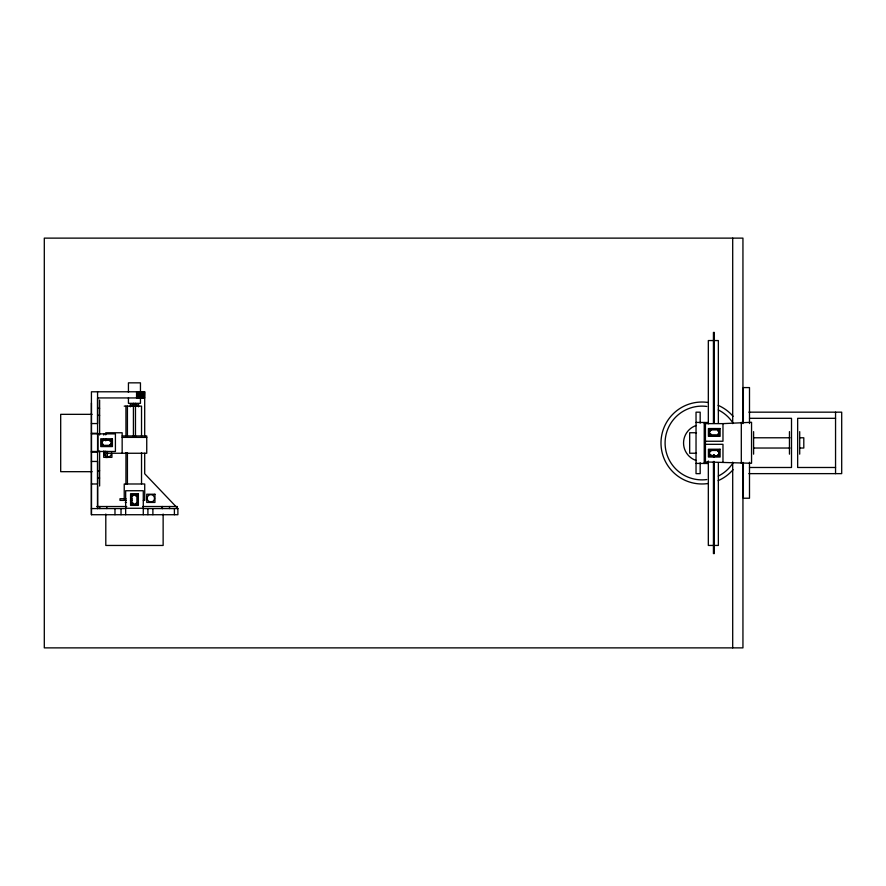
<?xml version="1.0" encoding="UTF-8"?>
<svg xmlns="http://www.w3.org/2000/svg" width="886" height="886" viewBox="0 0 886 886"><rect width="100%" height="100%" fill="white"/><g stroke="black" fill="none" stroke-linecap="round" stroke-linejoin="round"><path stroke-width="1.33" d="M144.695 453.255L144.695 473.744L177.887 508.575L177.887 514.722L91.424 514.722L91.424 391.789L144.695 391.789L144.695 436.931M97.571 485.683L97.571 508.575L97.571 461.451L91.424 461.451M97.571 451.971L97.571 483.989L91.424 483.989M97.571 434.373L97.571 397.936L144.695 397.936M722.976 423.63L751.549 422.29L751.549 463.267L705.433 461.938L705.433 423.63L722.976 423.63L722.976 441.25L705.433 441.25M713.44 340.556L708.324 340.556L708.324 423.807M714.26 340.556L718.358 340.556L718.358 423.419M124.228 406.131L141.527 406.131L141.527 436.178M97.571 408.313L99.62 408.313M748.858 412.167L841.7 412.167L841.7 473.633L748.858 473.633M92.111 414.338L60.691 414.338L60.691 471.684L92.111 471.684M97.571 415.357L99.62 415.357M749.501 418.314L791.508 418.314L791.508 467.487L749.501 467.487M835.553 418.314L797.655 418.314L797.655 467.487L835.553 467.487M696.031 422.423L708.18 422.511M704.215 423.021L708.18 423.021M91.424 423.552L97.571 423.552L97.571 391.789M696.507 432.745L689.673 432.745L689.673 453.233L696.507 453.233M91.424 433.287L97.571 433.287L97.571 452.093L91.424 452.093L91.424 451.495L115.413 451.495L115.413 433.874L91.424 433.874M122.157 435.956L146.744 435.956L146.744 453.255L107.128 453.255M122.157 437.374L146.744 437.407M754.041 437.784L789.98 437.784M799.648 437.784L803.801 437.784L803.801 448.028L799.648 448.028M705.433 444.318L722.976 444.318L722.976 461.938M754.041 448.028L789.98 448.028M704.204 462.979L708.18 462.979M696.031 463.4L708.18 463.489M97.571 470.931L99.62 470.732M97.571 478.063L99.62 478.063M126.022 498.74L119.987 498.74L119.987 500.38L126.344 500.38M130.552 498.74L131.815 498.74M130.441 500.38L132.313 500.38M143.344 500.38L144.717 500.38L144.717 483.989L124.228 483.989L124.228 499.017M125.247 502.428L126.488 502.428M130.829 502.428L131.892 502.428M96.796 506.526L126.72 506.526M142.724 506.526L177.455 506.526M125.657 508.265L143.277 508.265M91.424 508.575L125.812 508.575M143.277 508.575L177.887 508.575M713.44 545.444L708.324 545.444L708.324 460.986M714.26 545.444L718.358 545.444L718.358 462.581M162.393 506.526L162.393 508.575M835.553 412.167L835.553 473.633M799.704 431.637L799.704 454.164M789.459 431.637L789.459 454.164M753.598 431.637L753.598 454.164M749.501 423.541L749.501 387.581L743.354 387.581L743.354 422.29M749.501 462.259L749.501 498.22L743.354 498.22L743.354 463.267M742.944 423.619L742.944 238.124L44.3 238.124L44.3 647.876L742.944 647.876L742.944 462.381M741.305 422.29L741.305 463.267M732.7 238.124L732.7 423.619M732.7 462.127L732.7 647.876M714.26 332.361L714.26 423.419M714.26 454.562L714.26 456.866M714.26 461.451L714.26 553.639M713.44 332.361L713.44 423.419M713.44 454.562L713.44 456.866M713.44 461.451L713.44 553.639M704.226 422.511L704.226 463.489M700.173 423.143L700.173 412.178L696.031 412.178L696.031 473.645L700.173 473.645L700.173 462.758M174.398 508.575L174.398 514.722M169.514 506.526L169.514 508.575M163.135 514.035L163.135 545.455L105.799 545.455L105.799 514.035M162.193 506.526L162.193 508.575M152.89 508.575L152.89 514.722M147.907 508.575L147.907 514.722M144.639 391.789L144.473 397.936M144.185 391.789L144.185 397.936M143.809 391.789L143.809 397.936M143.322 391.789L143.322 397.936M143.277 514.722L143.277 490.733L125.657 490.733L125.657 514.722M142.735 391.789L142.735 397.936M142.059 391.789L142.059 397.936M141.527 452.569L141.527 483.989M141.306 391.789L141.306 397.936M139.567 391.789L139.567 397.936M138.615 391.789L138.615 397.936M138.548 406.818L138.548 404.082L130.353 404.082L130.353 406.818M137.618 391.789L137.618 397.936M136.577 391.789L136.577 397.936M135.469 403.329L135.469 436.864M133.421 403.329L133.421 436.864M128.437 392.398L128.437 382.841L140.453 382.841L140.453 403.329L128.437 403.329L128.437 397.869M127.418 406.131L127.418 436.178M127.418 452.569L127.418 483.989M125.934 406.131L125.967 436.178M125.967 452.569L125.934 483.989M122.157 453.255L122.157 432.767L105.766 432.767L105.766 434.882M121.028 508.575L121.028 514.722M114.981 508.575L114.981 514.722M111.913 453.255L111.913 457.353L103.717 457.353L103.717 450.996M107.405 451.461L107.405 457.497L105.766 457.497L105.766 451.14M106.818 506.526L106.818 508.575M105.766 438.98L105.766 440.851M103.717 433.797L103.717 435.026M103.717 439.378L103.717 440.431M99.62 400.018L99.62 435.026M99.62 450.996L99.62 486.004M99.775 506.526L99.775 508.575M97.881 433.874L97.881 451.495M91.424 403.064L91.424 514.722M131.25 406.342A3.688 3.688 0 0 1 134.451 404.492M135.093 404.548A3.688 3.688 0 0 1 137.64 406.342M111.503 453.255A3.688 3.688 0 0 1 106.553 456.722M105.966 456.445A3.688 3.688 0 0 1 104.614 451.406M732.633 463.489A36.88 36.88 0 0 1 718.28 476.081M706.784 479.559A36.88 36.88 0 0 1 665.087 443A36.88 36.88 0 0 1 706.784 406.441M718.28 409.919A36.88 36.88 0 0 1 732.633 422.511M733.065 469.691A40.977 40.977 0 0 1 718.125 480.655M708.18 483.501A40.977 40.977 0 0 1 660.989 443A40.977 40.977 0 0 1 708.18 402.499M718.125 405.345A40.977 40.977 0 0 1 733.065 416.309M696.274 460.532A18.44 18.44 0 0 1 696.274 425.468M720.108 428.547L708.423 428.547L708.423 436.333L720.108 436.333L720.108 428.547M719.177 429.466L709.343 429.466L709.343 435.403L719.177 435.403L719.177 429.466M718.878 429.776L709.653 429.776L709.653 435.104L718.878 435.104L718.878 429.776M710.782 429.976L710.472 430.795L710.782 429.976M718.059 429.976L717.749 430.795L718.059 429.976M710.782 434.074L710.472 434.893L710.782 434.074M718.059 434.074L717.749 434.893L718.059 434.074M112.422 438.791L100.749 438.791L100.749 446.577L112.422 446.577L112.422 438.791M111.503 439.722L101.668 439.722L101.668 445.658L111.503 445.658L111.503 439.722M111.193 440.021L101.979 440.021L101.979 445.348L111.193 445.348L111.193 440.021M103.097 440.231L102.798 441.051L103.097 440.231M110.373 440.231L110.063 441.051L110.373 440.231M103.097 444.329L102.798 445.149L103.097 444.329M110.373 444.329L110.063 445.149L110.373 444.329M720.108 449.235L708.423 449.235L708.423 457.021L720.108 457.021L720.108 449.235M719.177 450.154L709.343 450.154L709.343 456.102L719.177 456.102L719.177 450.154M718.878 450.465L709.653 450.465L709.653 455.792L718.878 455.792L718.878 450.465M710.782 450.664L710.472 451.483L710.782 450.664M718.059 450.664L717.749 451.483L718.059 450.664M710.782 454.762L710.472 455.581L710.782 454.762M718.059 454.762L717.749 455.581L718.059 454.762M138.36 493.724L130.574 493.724L130.574 505.397L138.36 505.397L138.36 493.724M154.939 494.233L146.744 494.233L146.744 502.428L154.939 502.428L154.939 494.233M137.441 494.643L131.493 494.643L131.493 504.477L137.441 504.477L137.441 494.643M137.131 494.953L131.804 494.953L131.804 504.167L137.131 504.167L137.131 494.953M132.834 495.772L132.014 496.071L132.834 495.772M136.931 495.772L136.112 496.071L136.931 495.772M132.834 503.038L132.014 503.348L132.834 503.038M136.931 503.038L136.112 503.348L136.931 503.038M148.992 501.52A3.688 3.688 0 0 0 154.529 498.331A3.688 3.688 0 0 0 148.992 495.13A3.688 3.688 0 0 0 148.992 501.52"/></g></svg>
